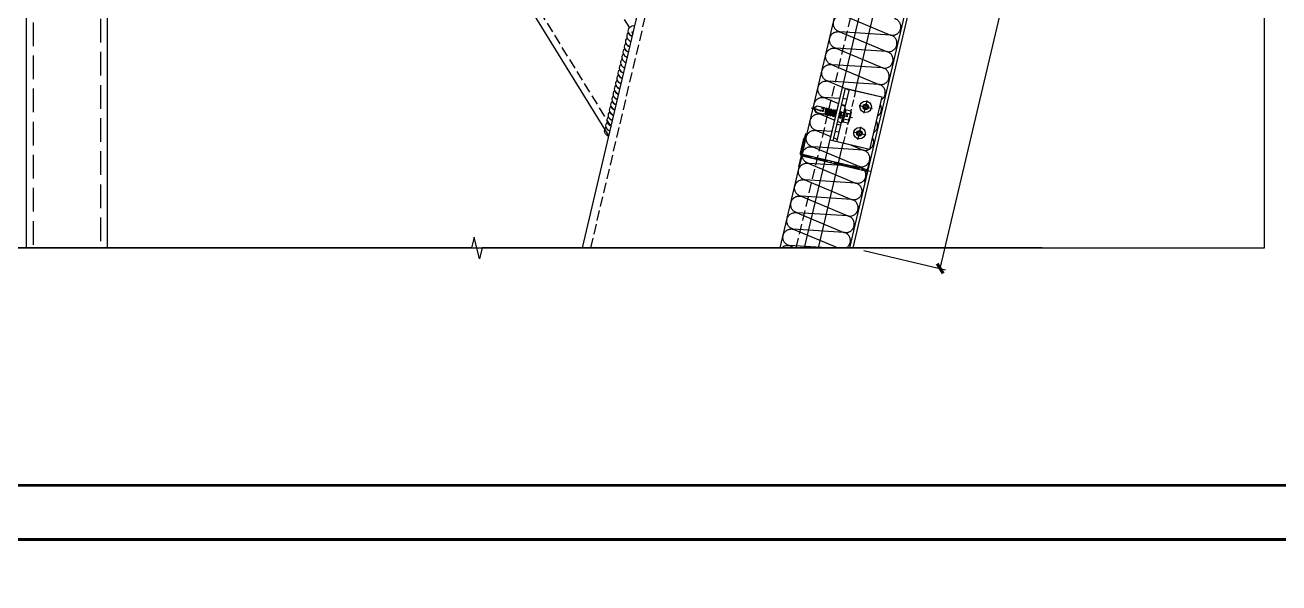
# Model space of a CAD drawing. Extents: x -160106 to 966792, y -663931 to 1550022.
# Drawn here: x -35295 to -34367, y -86857 to -86445 of the extents above; entities that cross this region are included whole.
import ezdxf
from ezdxf.enums import TextEntityAlignment as Align
from ezdxf.xclip import XClip

# ---------------------------------------------------------------- set-up
doc = ezdxf.new("R2010")
doc.units = 0
for name, pattern in [('CENTER', [2, 1.25, -0.25, 0.25, -0.25]), ('ZN-CENTER', [2, 1.25, -0.25, 0.25, -0.25]), ('ZN-DASH', [0.35, 0.25, -0.1])]:
    doc.linetypes.add(name, pattern=pattern)
for name, color, linetype in [('!ZN1-填充-8', 8, 'Continuous'), ('!ZN3-铝板幕墙-3', 3, 'Continuous'), ('!ZN4-辅助材料-1', 1, 'Continuous'), ('!ZN4-配件-11', 11, 'Continuous'), ('!ZN5-钢材投影-40', 40, 'Continuous'), ('!ZN5-铝材投影-112', 112, 'Continuous'), ('!ZN6-虚线-8', 8, 'ZN-DASH'), ('0-cxFrame', 155, 'Continuous'), ('3符号', 173, 'Continuous'), ('DIM', 173, 'Continuous'), ('Fill', 8, 'Continuous'), ('焊缝', 8, 'Continuous')]:
    doc.layers.add(name, color=color, linetype=linetype)
doc.layers.add('0-cxText', color=131, linetype='Continuous', lineweight=25)
doc.styles.add('cx_tuming', font='simhei.ttf')
doc.styles.add('cx_tuqian1', font='')
doc.styles.add('DHTEXT-1', font='ROMANS.shx', dxfattribs={"width": 0.7, "bigfont": 'CHINESE.shx'})
doc.styles.add('黑体', font='simhei.ttf', dxfattribs={"height": 12})
doc.styles.get('cx_tuqian1').set_extended_font_data('SimSun')
doc.dimstyles.new('ZN4', dxfattribs={"dimscale": 4, "dimtxt": 2.5, "dimasz": 1.5, "dimexe": 1, "dimexo": 2, "dimgap": 0.9, "dimtad": 1, "dimdec": 0, "dimdsep": 46, "dimtxsty": 'DHTEXT-1', "dimblk": 'ARCHTICK', "dimcen": 2.5, "dimclrd": 173, "dimclre": 173, "dimclrt": 7, "dimazin": 2, "dimtfac": 1, "dimtix": 1, "dimtmove": 2, "dimatfit": 3, "dimfxl": 0, "dimarcsym": 0})

# ---------------------------------------------------------------- blocks, each defined once
blk = doc.blocks.new('*U1991')
at = {"color": 0, "linetype": 'ZN-CENTER', "ltscale": 3}
blk.add_line((24, 0), (-7.28, 0), dxfattribs=at)
at = {"ltscale": 10}
for p, q in [((-5.45, -3.46), (-5.45, 3.46)), ((-1.02, 4.62), (-4.95, 4.62)), ((-1.02, 2.31), (-4.95, 2.31)), ((-0.55, -5.12), (-0.55, 5.12)), ((-0.17, 5.48), (0, 4.84)), ((0, -4.84), (0, 4.84)), ((0, 2.08), (14.29, 2.08)), ((1.42, 2.73), (2.2, -2.73)), ((3.22, 2.73), (4, -2.73)), ((5.02, 2.73), (5.8, -2.73)), ((6.82, 2.73), (7.6, -2.73)), ((8.62, 2.73), (9.4, -2.73)), ((10.42, 2.73), (11.2, -2.73)), ((12.22, 2.73), (13, -2.73)), ((-1.02, -2.31), (-4.95, -2.31)), ((-1.02, -4.62), (-4.95, -4.62)), ((-0.17, -5.48), (0, -4.84)), ((14.29, -2.09), (0, -2.09))]:
    blk.add_line(p, q, dxfattribs=at)
for points in [[(1.83, -2.09), (1.05, 2.08), (1.42, 2.73), (1.79, 2.08), (2.57, -2.09), (2.2, -2.73)], [(3.63, -2.09), (2.85, 2.08), (3.22, 2.73), (3.59, 2.08), (4.37, -2.09), (4, -2.73)], [(5.43, -2.09), (4.65, 2.08), (5.02, 2.73), (5.39, 2.08), (6.17, -2.09), (5.8, -2.73)], [(7.23, -2.09), (6.45, 2.08), (6.82, 2.73), (7.19, 2.08), (7.97, -2.09), (7.6, -2.73)], [(9.03, -2.09), (8.25, 2.08), (8.62, 2.73), (8.99, 2.08), (9.77, -2.09), (9.4, -2.73)], [(10.83, -2.09), (10.05, 2.08), (10.42, 2.73), (10.79, 2.08), (11.57, -2.09), (11.2, -2.73)], [(12.63, -2.09), (11.85, 2.08), (12.22, 2.73), (12.59, 2.08), (13.37, -2.09), (13, -2.73)]]:
    blk.add_lwpolyline(points, close=True, dxfattribs=at)
for points in [[(14.29, -2.09, -0.414214), (14.45, -2.24), (14.45, -2.32), (20.18, -2.32), (22, -0.26), (22, 0.26), (20.18, 2.32), (14.45, 2.32), (14.45, 2.24, -0.414214), (14.29, 2.08)], [(16.51, -2.32), (16.36, -1.2), (15.83, -1.52, -0.530462), (15.03, -1.17), (14.81, 0.1, -0.651316), (15.47, 0.54), (16, 0.21), (16.77, 0.66), (22, -0.26, -0.201226), (20.18, 2.32)]]:
    blk.add_lwpolyline(points, format="xyb", dxfattribs=at)
for centre, radius, start, end in [((-3.87, 3.46), 1.58, 133.17355, 226.82645), ((0.13, 0), 5.58, 155.5673, 204.4327), ((0.07, 3.46), 1.58, 133.17355, 226.82645), ((4.07, 0), 5.58, 155.5673, 204.4327), ((7.48, -2.87), 11.32, 132.49215, 138.60636), ((-3.87, -3.46), 1.58, 133.17355, 226.82645), ((0.07, -3.46), 1.58, 133.17355, 226.82645), ((7.48, 2.87), 11.32, 221.39356, 227.50785)]:
    blk.add_arc(centre, radius, start, end, dxfattribs=at)
at = {"layer": 'Defpoints', "color": 0, "ltscale": 10, "style": 'DHTEXT-1', "width": 0.7}
blk.add_text('5.5', height=1, rotation=90, dxfattribs=at).set_placement((-2.46, -0.93), align=Align.CENTER)
blk = doc.blocks.new('*U2070')
at = {"color": 0, "linetype": 'CENTER', "ltscale": 3}
for p, q in [((4.88, 0), (-4.88, 0)), ((0, 4.88), (0, -4.88))]:
    blk.add_line(p, q, dxfattribs=at)
at = {"linetype": 'ByBlock', "ltscale": 10}
for radius in [4.2, 2, 1.23]:
    blk.add_circle((0, 0), radius, dxfattribs=at)
blk = doc.blocks.new('*U2372')
at = {"ltscale": 0.125}
blk.add_wipeout([(-20, -30), (20, -30), (20, -5), (-20, -5)], dxfattribs=at).dxf.layer = '!ZN6-虚线-8'
at = {"layer": '!ZN1-填充-8'}
h = blk.add_hatch(dxfattribs=at)
h.set_pattern_fill('NET3', color=256, scale=0.75, angle=180, style=0)
h.set_pattern_definition([(180, (-1731.706, 294.7402), (-3e-16, -2.38125), []), (240, (-1731.706, 294.7402), (2.062223, -1.190625), []), (300, (-1731.706, 294.7402), (2.062223, 1.190625), [])])
h.paths.add_polyline_path([(20, 0), (-20, 0), (-20, -2), (20, -2)])
at = {"layer": '!ZN5-铝材投影-112'}
blk.add_lwpolyline([(20, -2), (-20, -2), (-20, -30), (20, -30)], close=True, dxfattribs=at)
at = {"layer": '!ZN6-虚线-8', "linetype": 'ZN-DASH', "ltscale": 10}
for p, q in [((-7.5, -5), (-7.5, -2)), ((7.5, -5), (7.5, -2))]:
    blk.add_line(p, q, dxfattribs=at)
at = {"layer": '!ZN6-虚线-8', "color": 8, "linetype": 'ZN-DASH', "ltscale": 20}
blk.add_line((-20, -10), (20, -10), dxfattribs=at)
at = {"layer": '!ZN4-配件-11', "color": 1, "xscale": -1, "rotation": 270}
for name, p in [('*U1991', (0, -5)), ('*U2070', (-10, -20)), ('*U2070', (10, -20))]:
    blk.add_blockref(name, p, dxfattribs=at)
at = {"ltscale": 0.25}
blk.add_wipeout([(20, 0), (20, -2), (-20, -2), (-20, 0)], dxfattribs=at).dxf.layer = '!ZN4-辅助材料-1'
at = {"layer": '!ZN4-辅助材料-1'}
blk.add_lwpolyline([(20, 0), (-20, 0), (-20, -2), (20, -2)], close=True, dxfattribs=at)
at = {"layer": '!ZN5-铝材投影-112', "ltscale": 0.25}
blk.add_line((-20, -5), (20, -5), dxfattribs=at)
blk = doc.blocks.new('*U2279')
at = {"linetype": 'ByBlock', "ltscale": 15}
for points in [[(-0.5, 50.6), (-9, 50.6), (-9, 50), (-0.6, 50)], [(0.6, 50), (9, 50), (9, 50.6), (1.2, 50.6)]]:
    blk.add_lwpolyline(points, dxfattribs=at)
blk.add_lwpolyline([(0.6, 0.6), (0.6, 50, -0.414214), (1.2, 50.6), (10.94, 50.6), (14.34, 51.2), (10.94, 51.8), (1.2, 51.8, 0.414214), (-0.6, 50), (-0.6, 0.6)], format="xyb", dxfattribs=at)
at = {"color": 0, "linetype": 'ZN-CENTER', "ltscale": 6}
blk.add_lwpolyline([(16.11, 51.2), (1.2, 51.2, 0.414214), (0, 50), (0, -1.81)], format="xyb", dxfattribs=at)
at = {"linetype": 'ByBlock', "ltscale": 15}
blk.add_lwpolyline([(-9, 0.6), (-9, 0), (9, 0), (9, 0.6)], close=True, dxfattribs=at)
blk = doc.blocks.new('20250911162422')
at = {"layer": '!ZN3-铝板幕墙-3'}
for p, q in [((-2157.99, 6025), (771.72, 18439)), ((-2133.2, 6021.19), (797.4, 18439)), ((-2135.7, 6021.48), (794.25, 18436.5))]:
    blk.add_line(p, q, dxfattribs=at)
at = {"layer": '!ZN5-钢材投影-40'}
for p, q in [((-2083.45, 6384.38), (766.79, 18461.68)), ((-2239.17, 6421.13), (564.09, 18299.36))]:
    blk.add_line(p, q, dxfattribs=at)
at = {"layer": '!ZN5-钢材投影-40', "ltscale": 100}
for p, q in [((-2239.17, 6421.13), (600.51, 18453.68)), ((66, 18363.18), (437.16, 17761.51))]:
    blk.add_line(p, q, dxfattribs=at)
at = {"layer": '!ZN5-钢材投影-40', "ltscale": 0.3}
for p, q in [((6, 18425.26), (6, 16820.82)), ((66, 18363.18), (66, 16820.82))]:
    blk.add_line(p, q, dxfattribs=at)
at = {"layer": '!ZN6-虚线-8', "ltscale": 30}
for p, q in [((-2089.29, 6385.76), (760.56, 18461.38)), ((-2233.33, 6419.76), (606.75, 18453.98)), ((128.69, 18366.32), (455.04, 17837.28)), ((71.7, 18363.47), (438.79, 17768.4))]:
    blk.add_line(p, q, dxfattribs=at)
at = {"layer": '!ZN6-虚线-8', "color": 8, "linetype": 'ZN-DASH', "ltscale": 70}
for p, q in [((11, 18360.27), (11, 16820.82)), ((61, 18362.93), (61, 16820.82))]:
    blk.add_line(p, q, dxfattribs=at)
at = {"layer": 'Fill'}
blk.add_lwpolyline([(510.52, 17425.11, -1), (513.39, 17437.28), (547.97, 17422.78, 1), (550.84, 17434.94), (513.39, 17437.28, -1), (516.26, 17449.44), (550.84, 17434.94, 1), (553.72, 17447.11), (516.26, 17449.44, -1), (519.13, 17461.61), (553.72, 17447.11, 1), (556.59, 17459.28), (519.13, 17461.61, -1), (522, 17473.77), (556.59, 17459.28, 1), (559.46, 17471.44), (522, 17473.77, -1), (524.87, 17485.94), (559.46, 17471.44, 1), (562.33, 17483.61), (524.87, 17485.94, -1), (527.74, 17498.1), (562.33, 17483.61, 1), (565.2, 17495.77), (527.74, 17498.1, -1), (530.62, 17510.27), (565.2, 17495.77, 1), (568.07, 17507.94), (530.62, 17510.27, -1), (533.49, 17522.44), (568.07, 17507.94, 1), (570.94, 17520.11), (533.49, 17522.44, -1), (536.36, 17534.6), (570.94, 17520.11, 1), (573.81, 17532.27), (536.36, 17534.6, -1), (539.23, 17546.77), (573.81, 17532.27, 1), (576.69, 17544.44), (539.23, 17546.77, -1), (542.1, 17558.93), (576.69, 17544.44, 1), (579.56, 17556.6), (542.1, 17558.93, -1), (544.97, 17571.1), (579.56, 17556.6, 1), (582.43, 17568.77), (544.97, 17571.1, -1), (547.84, 17583.26), (582.43, 17568.77, 1), (585.3, 17580.93), (547.84, 17583.26, -1), (550.71, 17595.43), (585.3, 17580.93, 1), (588.17, 17593.1), (550.71, 17595.43, -1), (553.58, 17607.6), (588.17, 17593.1, 1), (591.04, 17605.27), (553.58, 17607.6, -1), (556.46, 17619.76), (591.04, 17605.27, 1), (593.91, 17617.43), (556.46, 17619.76, -1), (559.33, 17631.93), (593.91, 17617.43, 1), (596.78, 17629.6), (559.33, 17631.93, -1), (562.2, 17644.09), (596.78, 17629.6, 1), (599.65, 17641.76), (562.2, 17644.09, -1), (565.07, 17656.26), (599.65, 17641.76, 1), (602.53, 17653.93), (565.07, 17656.26, -1), (567.94, 17668.43), (602.53, 17653.93, 1), (605.4, 17666.09), (567.94, 17668.43, -1), (570.81, 17680.59), (605.4, 17666.09, 1), (608.27, 17678.26), (570.81, 17680.59, -1), (573.68, 17692.76), (608.27, 17678.26, 1), (611.14, 17690.43), (573.68, 17692.76, -1), (576.55, 17704.92), (611.14, 17690.43, 1), (614.01, 17702.59), (576.55, 17704.92, -1), (579.43, 17717.09), (614.01, 17702.59, 1), (616.88, 17714.76), (579.43, 17717.09, -1), (582.3, 17729.25), (616.88, 17714.76, 1), (619.75, 17726.92), (582.3, 17729.25, -1), (585.17, 17741.42), (619.75, 17726.92, 1), (622.62, 17739.09), (585.17, 17741.42, -1), (588.04, 17753.59), (622.62, 17739.09, 1), (625.49, 17751.26), (588.04, 17753.59, -1), (590.91, 17765.75), (625.49, 17751.26, 1), (628.37, 17763.42), (590.91, 17765.75, -1), (593.78, 17777.92), (628.37, 17763.42, 1), (631.24, 17775.59), (593.78, 17777.92, -1), (596.65, 17790.08), (631.24, 17775.59, 1), (634.11, 17787.75), (596.65, 17790.08, -1), (599.52, 17802.25), (634.11, 17787.75, 1), (636.98, 17799.92), (599.52, 17802.25, -1), (602.39, 17814.42), (636.98, 17799.92, 1), (639.85, 17812.08), (602.39, 17814.42, -1), (605.27, 17826.58), (639.85, 17812.08, 1), (642.72, 17824.25), (605.27, 17826.58, -1), (608.14, 17838.75), (642.72, 17824.25, 1), (645.59, 17836.42), (608.14, 17838.75, -1), (611.01, 17850.91), (645.59, 17836.42, 1), (648.46, 17848.58)], format="xyb", dxfattribs=at)
blk.add_lwpolyline([(218.21, 16213.35), (736.73, 18410.49)], dxfattribs=at)
at = {"layer": '焊缝', "ltscale": 800}
blk.add_lwpolyline([(437.16, 17761.51, -0.57735), (435.17, 17768.15, 0.267949), (438.08, 17765.41, -0.57735), (436.09, 17772.04, 0.267949), (439, 17769.3, -0.57735), (437, 17775.93, 0.267949), (439.92, 17773.19, -0.57735), (437.92, 17779.83, 0.267949), (440.84, 17777.08, -0.57735), (438.84, 17783.72, 0.267949), (441.75, 17780.98, -0.57735), (439.76, 17787.61, 0.267949), (442.67, 17784.87, -0.57735), (440.68, 17791.51, 0.267949), (443.59, 17788.76, -0.57735), (441.6, 17795.4, 0.267949), (444.51, 17792.66, -0.57735), (442.52, 17799.29, 0.267949), (445.43, 17796.55, -0.57735), (443.44, 17803.19, 0.267949), (446.35, 17800.44, -0.57735), (444.35, 17807.08, 0.267949), (447.27, 17804.34, -0.57735), (445.27, 17810.97, 0.267949), (448.19, 17808.23, -0.57735), (446.19, 17814.86, 0.267949), (449.1, 17812.12, -0.57735), (447.11, 17818.76, 0.267949), (450.02, 17816.02, -0.57735), (448.03, 17822.65, 0.267949), (450.94, 17819.91, -0.57735), (448.95, 17826.54, 0.267949), (451.86, 17823.8, -0.57735), (449.87, 17830.44, 0.267949), (452.78, 17827.69, -0.57735), (450.79, 17834.33, 0.267949), (453.7, 17831.59, -0.57735), (451.7, 17838.22, 0.267949), (454.62, 17835.48, -1), (456.45, 17843.27, -1)], format="xyb", dxfattribs=at)
at = {"layer": '!ZN4-配件-11', "color": 1, "rotation": 76.72116374612558}
blk.add_blockref('*U2279', (628.94, 17736.07), dxfattribs=at)
at = {"xscale": -1, "rotation": 76.72116374612558}
blk.add_blockref('*U2372', (605.48, 17778.13), dxfattribs=at)
blk = doc.blocks.new('TK22.A2 L(Dragon)')
at = {"layer": '0-cxFrame', "color": 7, "const_width": 0.5}
blk.add_lwpolyline([(0, 0), (-594, 0), (-594, 420), (0, 420)], close=True, dxfattribs=at)
at = {"layer": '0-cxFrame', "const_width": 0.5}
blk.add_lwpolyline([(-80, 10), (-574, 10), (-574, 410), (-80, 410)], close=True, dxfattribs=at)
at = {"style": '黑体', "flags": 4}
blk.add_attdef('图幅', text='', height=3.3, dxfattribs=at).set_placement((-40, 3), align=Align.RIGHT)
at = {"layer": '0-cxText', "flags": 4}
for tag, height, style, p in [('建设单位', 3.5, 'cx_tuming', (-45, 240)), ('项目名称', 3.5, 'cx_tuming', (-45, 210)), ('子项名称', 3.5, 'cx_tuming', (-45, 180)), ('工程编号', 3.3, 'cx_tuqian1', (-35, 165)), ('图名1', 3.5, 'cx_tuming', (-45, 87)), ('图名2', 3.5, 'cx_tuming', (-45, 79)), ('图名3', 3.5, 'cx_tuming', (-45, 71)), ('出图日期', 3.3, 'cx_tuqian1', (-39, 60)), ('专业', 3.3, 'cx_tuqian1', (-55, 52)), ('图号', 3.3, 'cx_tuqian1', (-55, 44)), ('版次', 3.3, 'cx_tuqian1', (-20, 44))]:
    blk.add_attdef(tag, text='', height=height, dxfattribs=dict(at, style=style)).set_placement(p, align=Align.MIDDLE)
at = {"layer": 'Defpoints', "color": 6, "flags": 4}
for tag, height, style, p in [('tufu', 3.3, '黑体', (-12, 12)), ('dwfname', 4, 'cx_tuqian1', (-80, 3))]:
    blk.add_attdef(tag, text='', height=height, dxfattribs=dict(at, style=style)).set_placement(p, align=Align.RIGHT)
blk = doc.blocks.new('_ArchTick')
at = {"color": 0, "linetype": 'ByBlock', "const_width": 0.4}
blk.add_lwpolyline([(-0.5, -0.5), (0.5, 0.5)], dxfattribs=at)
blk = doc.blocks.new('*D2997')
at = {"layer": 'Defpoints', "color": 0, "ltscale": 40, "transparency": 16777216}
for p in [(-34498.27, -85831.45), (-34433.9, -85846.64), (-34681.9, -86609.52)]:
    blk.add_point(p, dxfattribs=at)
at = {"layer": 'DIM', "color": 173, "linetype": 'ByBlock', "lineweight": -2, "ltscale": 40, "transparency": 16777216}
for p, q in [((-34490.49, -85833.29), (-34430.01, -85847.56)), ((-34617.53, -86624.71), (-34433.9, -85846.64)), ((-34674.11, -86611.36), (-34613.63, -86625.63))]:
    blk.add_line(p, q, dxfattribs=at)
at = {"layer": 'DIM', "color": 173, "lineweight": -2, "ltscale": 40, "transparency": 16777216, "xscale": 6, "yscale": 6, "zscale": 6}
for p, rotation in [((-34433.9, -85846.64), 76.72116374612585), ((-34617.53, -86624.71), 256.7211637461258)]:
    blk.add_blockref('_ArchTick', p, dxfattribs=dict(at, rotation=rotation))
at = {"layer": 'DIM', "color": 7, "ltscale": 40, "transparency": 16777216, "insert": (-34534.08, -86233.7), "char_height": 10, "attachment_point": 5, "rotation": 76.72116, "style": 'DHTEXT-1'}
blk.add_mtext('DIM', dxfattribs=at)

msp = doc.modelspace()

# ---------------------------------------------------------------- block references
at = {"ltscale": 100}
ref = msp.add_blockref('20250911162422', (-35299.91, -104288.39), dxfattribs=at)
XClip(ref).set_block_clipping_path([(-130.4228853667, 17678.8680248123), (922.4596479926, 18553.8050696778)])

# ---------------------------------------------------------------- next in the draw order: linework, layer by layer
at = {"layer": '3符号'}
msp.add_lwpolyline([(-34542.01, -86609.52), (-34956.43, -86609.52), (-34958.43, -86617.52), (-34962.43, -86601.52), (-34964.43, -86609.52), (-35378.84, -86609.52)], dxfattribs=at)

# ---------------------------------------------------------------- next in the draw order: block references
at = {"layer": '0-cxFrame', "xscale": 4, "yscale": 4, "zscale": 4}
msp.add_blockref('TK22.A2 L(Dragon)', (-33580.09, -86825.19), dxfattribs=at)

# ---------------------------------------------------------------- next in the draw order: dimensions: what is measured, and where the dimension line sits
at = {"layer": 'DIM', "ltscale": 40}
dim = msp.add_aligned_dim(p1=(-34681.9, -86609.52), p2=(-34498.27, -85831.45), distance=-66.14, text='DIM', dimstyle='ZN4', dxfattribs=at)
dim.commit()
dim.dimension.update_dxf_attribs({"geometry": '*D2997', "text_midpoint": (-34534.08, -86233.7)})

doc.saveas('drawing.dxf')
